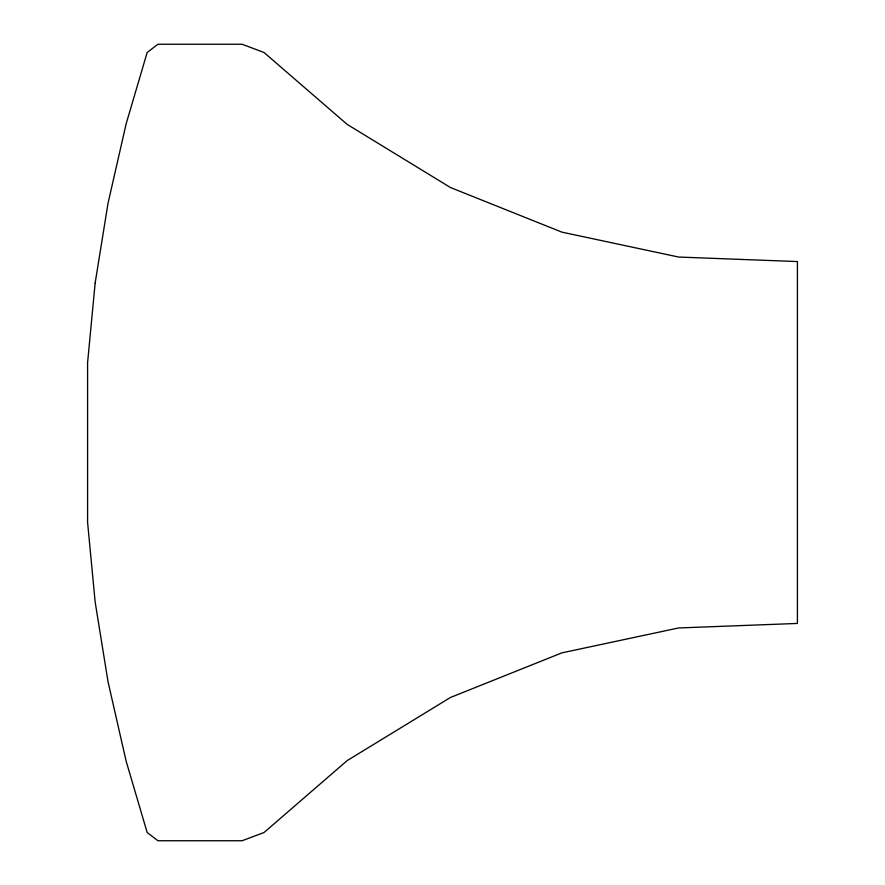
<?xml version="1.0" encoding="UTF-8"?>
<svg xmlns="http://www.w3.org/2000/svg" width="885" height="885" viewBox="0 0 885 885"><rect width="100%" height="100%" fill="white"/><g stroke="black" fill="none" stroke-linecap="round" stroke-linejoin="round"><path stroke-width="1.33" d="M95.16 282.957L87.582 362.706L87.582 522.294L95.16 602.043L108.025 681.738L126.179 761.31L147.164 832.508L157.928 840.75L242.081 840.75L264.029 832.508L347.13 760.635L450.498 697.457L561.931 652.853L678.574 627.963L797.418 623.438L797.418 261.562L678.574 257.037L561.931 232.147L450.498 187.543L347.13 124.365L264.029 52.492L242.081 44.25L157.928 44.25L147.164 52.492L126.179 123.69L108.025 203.262L95.16 282.957"/></g></svg>
